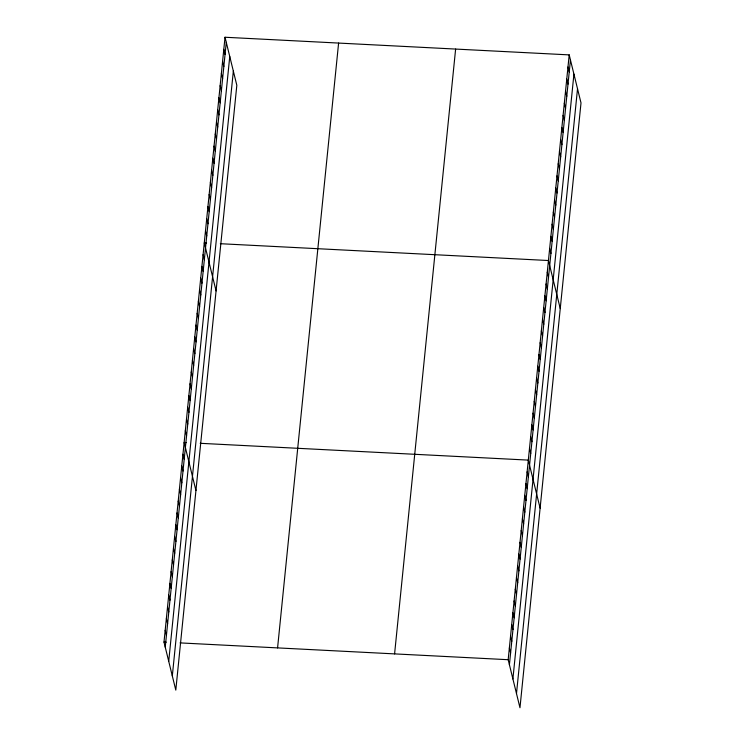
<?xml version="1.0" encoding="UTF-8"?>
<svg xmlns="http://www.w3.org/2000/svg" width="745" height="745" viewBox="0 0 745 745"><rect width="100%" height="100%" fill="white"/><g stroke="black" fill="none" stroke-linecap="round" stroke-linejoin="round"><path stroke-width="1.12" d="M225.027 37.25L236.826 85.293L175.801 690.112L163.993 642.069L225.027 37.25L569.199 54.888L581.007 102.931L519.973 707.75L508.174 659.707L569.199 54.888M165.241 647.144L226.275 42.325M168.724 661.327L229.758 56.499M172.319 675.939L233.343 71.11M277.578 647.889L338.603 43.07M394.589 653.886L455.623 49.068M509.412 664.782L570.447 59.954M512.895 678.956L573.929 74.137M516.49 693.567L577.524 88.748M206.57 243.01L204.279 242.889L216.078 290.932M220.343 243.708L548.45 260.526L560.249 308.57M186.436 442.595L184.136 442.483L195.935 490.527M200.2 443.303L528.307 460.112L540.116 508.155M163.993 642.069L166.293 642.19M180.057 642.898L508.174 659.707M567.979 66.985L569.227 72.051M566.759 79.082L568.007 84.148M565.539 91.169L566.787 96.245M564.319 103.266L565.567 108.342M563.099 115.363L564.347 120.439M561.879 127.46L563.127 132.535M560.659 139.557L561.907 144.632M559.439 151.654L560.687 156.729M558.219 163.751L559.467 168.826M556.999 175.848L558.247 180.923M555.779 187.945L557.018 193.02M554.559 200.042L555.798 205.117M553.33 212.139L554.578 217.214M552.11 224.236L553.358 229.311M550.89 236.333L552.138 241.408M549.67 248.43L550.918 253.505M547.268 272.26L548.516 277.336M546.085 284.003L547.333 289.079M544.902 295.746L546.141 300.822M543.71 307.489L544.958 312.555M542.528 319.223L543.775 324.298M541.345 330.966L542.593 336.042M540.162 342.709L541.401 347.785M538.97 354.452L540.218 359.518M537.788 366.186L539.035 371.261M536.605 377.929L537.853 383.005M535.422 389.672L536.67 394.748M534.24 401.415L535.478 406.481M533.048 413.149L534.295 418.224M531.865 424.892L533.113 429.967M530.682 436.635L531.93 441.711M529.499 448.378L530.738 453.444M527.125 471.855L528.373 476.93M525.942 483.598L527.19 488.673M524.759 495.341L526.007 500.407M523.577 507.075L524.815 512.15M522.385 518.818L523.633 523.893M521.202 530.561L522.45 535.636M520.019 542.304L521.267 547.37M518.837 554.038L520.075 559.113M517.645 565.781L518.893 570.856M516.462 577.524L517.71 582.599M515.279 589.267L516.527 594.333M514.097 601.001L515.344 606.076M512.914 612.744L514.152 617.819M511.722 624.487L512.97 629.562M510.539 636.23L511.787 641.296M509.357 647.964L510.604 653.039M223.807 49.347L225.055 54.422M222.587 61.444L223.835 66.519M221.367 73.541L222.615 78.616M220.148 85.638L221.395 90.713M218.928 97.735L220.175 102.801M217.708 109.832L218.956 114.898M216.488 121.929L217.726 126.995M215.268 134.025L216.506 139.092M214.048 146.122L215.286 151.188M212.819 158.21L214.066 163.285M211.599 170.307L212.847 175.382M210.379 182.404L211.627 187.479M209.159 194.501L210.407 199.576M207.939 206.598L209.187 211.673M206.719 218.695L207.967 223.77M205.499 230.792L206.747 235.867M203.096 254.632L204.335 259.707M201.904 266.375L203.152 271.441M200.722 278.108L201.97 283.184M199.539 289.852L200.787 294.927M198.356 301.595L199.604 306.67M197.174 313.338L198.412 318.404M195.982 325.071L197.229 330.147M194.799 336.815L196.047 341.89M193.616 348.558L194.864 353.633M192.433 360.301L193.672 365.367M191.242 372.034L192.489 377.11M190.059 383.777L191.307 388.853M188.876 395.521L190.124 400.596M187.693 407.264L188.941 412.33M186.511 418.997L187.749 424.073M185.319 430.74L186.567 435.816M182.953 454.226L184.201 459.293M181.771 465.96L183.009 471.036M180.579 477.703L181.827 482.779M179.396 489.446L180.644 494.512M178.213 501.18L179.461 506.255M177.031 512.923L178.279 517.999M175.848 524.666L177.087 529.742M174.656 536.409L175.904 541.475M173.473 548.143L174.721 553.218M172.291 559.886L173.538 564.961M171.108 571.629L172.346 576.704M169.916 583.372L171.164 588.438M168.733 595.106L169.981 600.181M167.55 606.849L168.798 611.924M166.368 618.592L167.616 623.667M165.185 630.335L166.424 635.401"/></g></svg>
